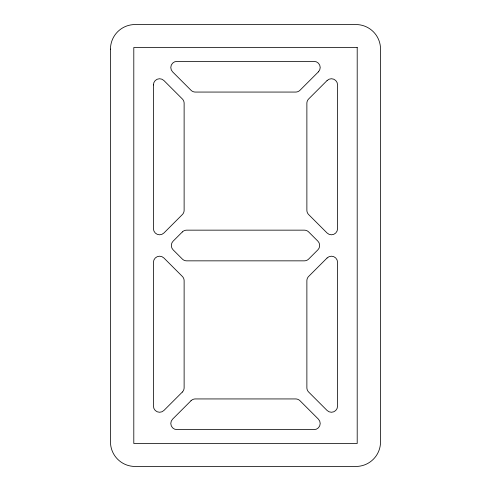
<?xml version="1.0" encoding="UTF-8"?>
<svg xmlns="http://www.w3.org/2000/svg" width="491" height="491" viewBox="0 0 491 491"><rect width="100%" height="100%" fill="white"/><g stroke="black" fill="none" stroke-linecap="round" stroke-linejoin="round"><path stroke-width="0.74" d="M110.475 49.1L110.475 441.9A24.55 24.55 0 0 0 135.025 466.45L355.975 466.45A24.55 24.55 0 0 0 380.525 441.9L380.525 49.1A24.55 24.55 0 0 0 355.975 24.55L135.025 24.55A24.55 24.55 0 0 0 110.475 49.1M153.438 84.937L153.438 228.665A6.138 6.138 0 0 0 163.914 233.004L182.327 214.592A6.138 6.138 0 0 0 184.125 210.252L184.125 103.282A6.138 6.138 0 0 0 182.327 98.943L163.865 80.487A6.138 6.138 0 0 0 153.438 84.937M318.407 71.852L299.995 90.264A6.138 6.138 0 0 1 295.656 92.062L195.344 92.062A6.138 6.138 0 0 1 191.005 90.264L172.593 71.852A6.138 6.138 0 0 1 176.932 61.375L314.068 61.375A6.138 6.138 0 0 1 318.407 71.852M327.086 80.53L308.673 98.943A6.138 6.138 0 0 0 306.875 103.282L306.875 210.252A6.138 6.138 0 0 0 308.673 214.592L327.086 233.004A6.138 6.138 0 0 0 337.562 228.665L337.562 84.869A6.138 6.138 0 0 0 327.086 80.53M182.327 231.955L173.12 241.161A6.138 6.138 0 0 0 173.12 249.839L182.327 259.045A6.138 6.138 0 0 0 186.666 260.844L304.334 260.844A6.138 6.138 0 0 0 308.673 259.045L317.88 249.839A6.138 6.138 0 0 0 317.88 241.161L308.673 231.955A6.138 6.138 0 0 0 304.334 230.156L186.666 230.156A6.138 6.138 0 0 0 182.327 231.955M182.327 392.057L163.914 410.47A6.138 6.138 0 0 1 153.438 406.131L153.438 262.335A6.138 6.138 0 0 1 163.914 257.996L182.327 276.408A6.138 6.138 0 0 1 184.125 280.748L184.125 387.718A6.138 6.138 0 0 1 182.327 392.057M327.086 257.996L308.673 276.408A6.138 6.138 0 0 0 306.875 280.748L306.875 387.718A6.138 6.138 0 0 0 308.673 392.057L327.086 410.47A6.138 6.138 0 0 0 337.562 406.131L337.562 262.335A6.138 6.138 0 0 0 327.086 257.996M191.005 400.736L172.593 419.148A6.138 6.138 0 0 0 176.932 429.625L314.068 429.625A6.138 6.138 0 0 0 318.407 419.148L299.995 400.736A6.138 6.138 0 0 0 295.656 398.938L195.344 398.938A6.138 6.138 0 0 0 191.005 400.736M357.202 47.504L133.798 47.504L133.798 443.496L357.202 443.496L357.202 47.504"/></g></svg>
